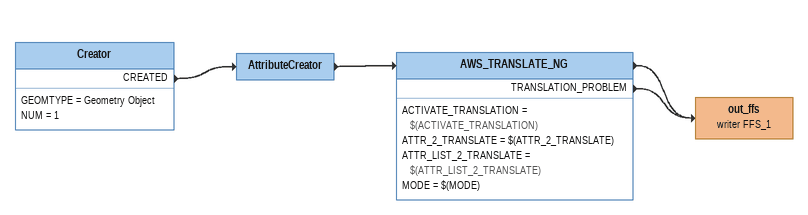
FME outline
Creator
    GEOMTYPE = Geometry Object
    NUM = 1
    CREATED -> AttributeCreator
AttributeCreator
    -> AWS_TRANSLATE_NG
AWS_TRANSLATE_NG
    ACTIVATE_TRANSLATION = $(ACTIVATE_TRANSLATION)
    ATTR_2_TRANSLATE = $(ATTR_2_TRANSLATE)
    ATTR_LIST_2_TRANSLATE = $(ATTR_LIST_2_TRANSLATE)
    MODE = $(MODE)
    -> out_ffs (writer FFS_1)
    TRANSLATION_PROBLEM -> out_ffs (writer FFS_1)
out_ffs (writer FFS_1)
